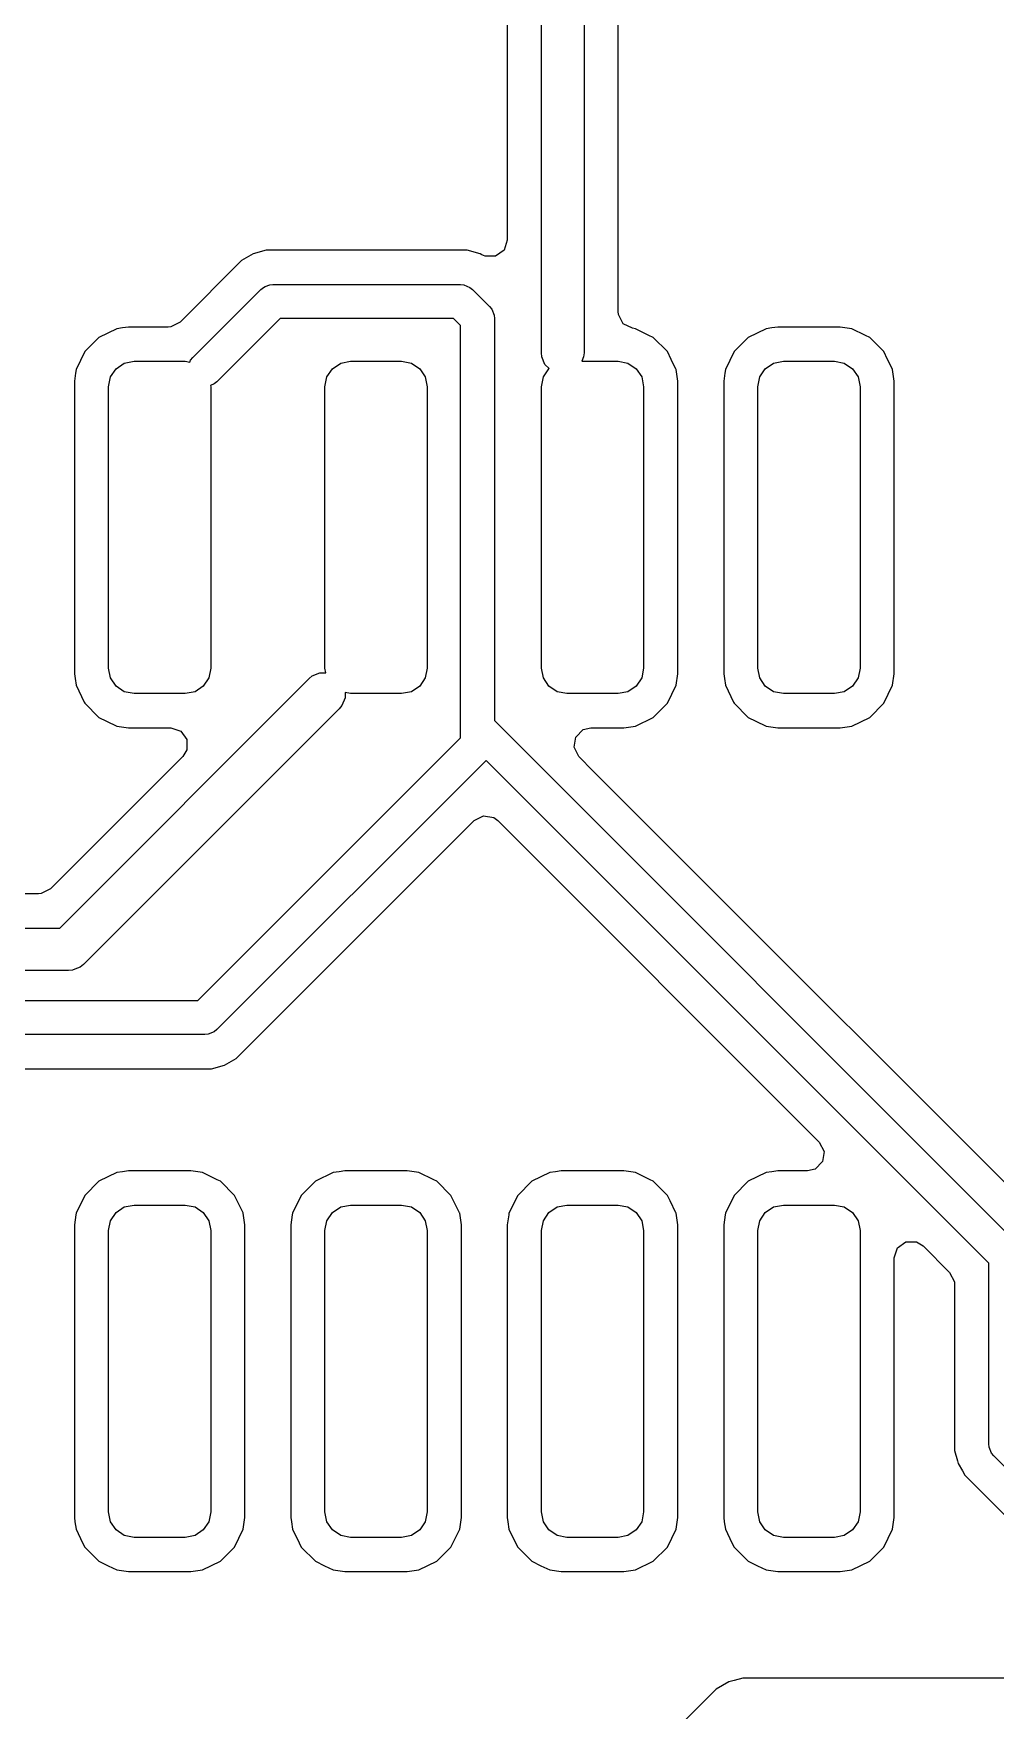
# Model space of a CAD drawing. Header units: millimetres. Extents: x 103.8 to 193.7, y -116.2 to -61.3.
# Drawn here: x 139.09 to 144.74, y -82.16 to -72.33 of the extents above; entities that cross this region are included whole.
import ezdxf

# ---------------------------------------------------------------- set-up
doc = ezdxf.new("R2010")
doc.units = ezdxf.units.MM
doc.layers.add('F.Cu', color=13, linetype='CONTINUOUS', true_color=0xc83434)

msp = doc.modelspace()

# ---------------------------------------------------------------- linework, layer by layer
at = {"layer": 'F.Cu', "linetype": 'CONTINUOUS'}
for p, q in [((142.5255, -73.959104), (142.5255, -68.657148)), ((142.075, -74.2), (142.075, -68.751776)), ((142.325, -68.7), (142.325, -74.2)), ((141.8745, -68.875835), (141.8745, -73.540022)), ((141.8745, -73.540022), (141.855593, -73.598213)), ((140.315489, -73.659539), (139.954525, -74.020503)), ((140.384007, -73.61998), (140.315489, -73.659539)), ((140.384011, -73.619978), (140.384007, -73.61998)), ((140.460435, -73.5995), (140.384011, -73.619978)), ((140.460438, -73.5995), (140.460435, -73.5995)), ((141.639562, -73.5995), (140.460438, -73.5995)), ((141.639564, -73.5995), (141.639562, -73.5995)), ((141.715988, -73.619978), (141.639564, -73.5995)), ((141.715992, -73.61998), (141.715988, -73.619978)), ((141.726, -73.625758), (141.715992, -73.61998)), ((141.744907, -73.634177), (141.726, -73.625758)), ((141.806093, -73.634177), (141.744907, -73.634177)), ((141.855593, -73.598213), (141.806093, -73.634177)), ((140.029289, -74.229289), (140.429289, -73.82929)), ((140.429289, -73.82929), (140.444442, -73.816853)), ((140.444442, -73.816853), (140.455, -73.812479)), ((140.455, -73.812479), (140.480491, -73.801921)), ((140.480491, -73.801921), (140.5, -73.8)), ((140.5, -73.8), (141.6, -73.8)), ((141.6, -73.8), (141.619509, -73.801921)), ((141.619509, -73.801921), (141.655557, -73.816853)), ((141.655557, -73.816853), (141.670711, -73.829289)), ((141.670711, -73.829289), (141.77071, -73.929289)), ((141.77071, -73.929289), (141.783147, -73.944442)), ((141.783147, -73.944442), (141.783147, -73.944443)), ((141.783147, -73.944443), (141.798079, -73.980491)), ((142.526918, -73.975798), (142.5255, -73.959104)), ((139.583604, -74.059426), (139.478518, -74.1108)), ((139.617673, -74.054462), (139.583604, -74.059426)), ((139.65174, -74.049499), (139.617673, -74.054462)), ((139.884522, -74.049499), (139.65174, -74.049499)), ((139.900009, -74.04828), (139.884522, -74.049499)), ((139.954525, -74.020503), (139.900009, -74.04828)), ((140.541421, -74), (140.170711, -74.370711)), ((141.558578, -74), (140.541421, -74)), ((141.6, -74.041421), (141.558578, -74)), ((141.6, -76.458578), (141.6, -74.041421)), ((141.798079, -73.980491), (141.8, -74)), ((141.8, -74), (141.8, -76.358578)), ((142.555367, -74.029967), (142.526918, -73.975798)), ((142.610222, -74.057069), (142.555367, -74.029967)), ((142.626393, -74.059425), (142.610222, -74.057069)), ((142.706016, -74.098351), (142.626393, -74.059425)), ((143.393604, -74.059426), (143.288518, -74.1108)), ((143.427673, -74.054462), (143.393604, -74.059426)), ((143.46174, -74.049499), (143.427673, -74.054462)), ((143.82826, -74.049499), (143.46174, -74.049499)), ((143.869139, -74.055455), (143.82826, -74.049499)), ((143.896395, -74.059426), (143.869139, -74.055455)), ((143.976016, -74.098351), (143.896395, -74.059426)), ((139.478518, -74.1108), (139.395801, -74.193517)), ((142.731483, -74.110801), (142.706016, -74.098351)), ((142.814198, -74.193516), (142.731483, -74.110801)), ((143.288518, -74.1108), (143.205801, -74.193517)), ((144.001483, -74.110801), (143.976016, -74.098351)), ((144.084198, -74.193516), (144.001483, -74.110801)), ((139.395801, -74.193517), (139.344427, -74.298603)), ((139.578934, -74.293933), (139.627597, -74.261417)), ((139.627597, -74.261417), (139.685, -74.249999)), ((139.685, -74.249999), (139.985, -74.249999)), ((139.985, -74.249999), (140.012302, -74.255429)), ((140.012302, -74.255429), (140.016853, -74.244443)), ((140.016853, -74.244443), (140.029289, -74.229289)), ((140.848934, -74.293933), (140.897597, -74.261417)), ((140.897597, -74.261417), (140.955, -74.249999)), ((140.955, -74.249999), (141.255, -74.249999)), ((141.255, -74.249999), (141.312403, -74.261417)), ((141.312403, -74.261417), (141.361066, -74.293933)), ((142.077402, -74.224386), (142.075, -74.2)), ((142.096066, -74.269446), (142.077402, -74.224386)), ((142.322598, -74.224386), (142.311989, -74.249999)), ((142.311989, -74.249999), (142.525, -74.249999)), ((142.325, -74.2), (142.322598, -74.224386)), ((142.525, -74.249999), (142.582403, -74.261417)), ((142.582403, -74.261417), (142.631066, -74.293933)), ((142.836605, -74.239351), (142.814198, -74.193516)), ((142.864762, -74.296948), (142.836605, -74.239351)), ((143.205801, -74.193517), (143.154427, -74.298603)), ((143.388934, -74.293933), (143.437597, -74.261417)), ((143.437597, -74.261417), (143.495, -74.249999)), ((143.495, -74.249999), (143.795, -74.249999)), ((143.795, -74.249999), (143.852403, -74.261417)), ((143.852403, -74.261417), (143.901066, -74.293933)), ((144.106605, -74.239351), (144.084198, -74.193516)), ((144.134762, -74.296948), (144.106605, -74.239351)), ((139.341348, -74.319738), (139.3345, -74.366739)), ((139.344427, -74.298603), (139.341348, -74.319738)), ((139.535, -74.399999), (139.546418, -74.342596)), ((139.546418, -74.342596), (139.578934, -74.293933)), ((140.805, -74.399999), (140.816418, -74.342596)), ((140.816418, -74.342596), (140.848934, -74.293933)), ((141.361066, -74.293933), (141.393582, -74.342596)), ((141.393582, -74.342596), (141.405, -74.399999)), ((142.075, -74.399999), (142.086418, -74.342596)), ((142.086418, -74.342596), (142.118934, -74.293933)), ((142.119904, -74.293284), (142.096066, -74.269446)), ((142.118934, -74.293933), (142.119904, -74.293284)), ((142.631066, -74.293933), (142.663582, -74.342596)), ((142.663582, -74.342596), (142.675, -74.399999)), ((142.865573, -74.298606), (142.864762, -74.296948)), ((142.8755, -74.366739), (142.865573, -74.298606)), ((143.151348, -74.319738), (143.1445, -74.366739)), ((143.154427, -74.298603), (143.151348, -74.319738)), ((143.345, -74.399999), (143.356418, -74.342596)), ((143.356418, -74.342596), (143.388934, -74.293933)), ((143.901066, -74.293933), (143.933582, -74.342596)), ((143.933582, -74.342596), (143.945, -74.399999)), ((144.135573, -74.298606), (144.134762, -74.296948)), ((144.1455, -74.366739), (144.135573, -74.298606)), ((139.3345, -74.366739), (139.3345, -76.083259)), ((139.535, -76.049999), (139.535, -74.399999)), ((140.155557, -74.383147), (140.133467, -74.392296)), ((140.133467, -74.392296), (140.135, -74.399999)), ((140.135, -74.399999), (140.135, -76.049999)), ((140.170711, -74.370711), (140.155557, -74.383147)), ((140.805, -76.049999), (140.805, -74.399999)), ((141.405, -74.399999), (141.405, -76.049999)), ((142.075, -76.049999), (142.075, -74.399999)), ((142.675, -74.399999), (142.675, -76.049999)), ((142.8755, -76.083259), (142.8755, -74.366739)), ((143.1445, -74.366739), (143.1445, -76.083259)), ((143.345, -76.049999), (143.345, -74.399999)), ((143.945, -74.399999), (143.945, -76.049999)), ((144.1455, -76.083259), (144.1455, -74.366739)), ((139.248224, -77.575), (140.711611, -76.111612)), ((139.3345, -76.083259), (139.338705, -76.112118)), ((139.338705, -76.112118), (139.344427, -76.151394)), ((139.546418, -76.107402), (139.535, -76.049999)), ((139.578934, -76.156065), (139.546418, -76.107402)), ((140.123582, -76.107402), (140.091066, -76.156065)), ((140.135, -76.049999), (140.123582, -76.107402)), ((140.711611, -76.111612), (140.730553, -76.096067)), ((140.730553, -76.096067), (140.775613, -76.077402)), ((140.775613, -76.077402), (140.810451, -76.077402)), ((140.810451, -76.077402), (140.805, -76.049999)), ((141.393582, -76.107402), (141.361066, -76.156065)), ((141.405, -76.049999), (141.393582, -76.107402)), ((142.086418, -76.107402), (142.075, -76.049999)), ((142.118934, -76.156065), (142.086418, -76.107402)), ((142.663582, -76.107402), (142.631066, -76.156065)), ((142.675, -76.049999), (142.663582, -76.107402)), ((142.865573, -76.151392), (142.8755, -76.083259)), ((143.1445, -76.083259), (143.148705, -76.112118)), ((143.148705, -76.112118), (143.154427, -76.151394)), ((143.356418, -76.107402), (143.345, -76.049999)), ((143.388934, -76.156065), (143.356418, -76.107402)), ((143.933582, -76.107402), (143.901066, -76.156065)), ((143.945, -76.049999), (143.933582, -76.107402)), ((144.135573, -76.151392), (144.1455, -76.083259)), ((139.344427, -76.151394), (139.392389, -76.2495)), ((139.627597, -76.188581), (139.578934, -76.156065)), ((139.685, -76.199999), (139.627597, -76.188581)), ((139.985, -76.199999), (139.685, -76.199999)), ((140.042403, -76.188581), (139.985, -76.199999)), ((140.091066, -76.156065), (140.042403, -76.188581)), ((140.922598, -76.224387), (140.903933, -76.269447)), ((140.955, -76.199999), (140.922598, -76.193553)), ((140.922598, -76.193553), (140.922598, -76.224387)), ((141.255, -76.199999), (140.955, -76.199999)), ((141.312403, -76.188581), (141.255, -76.199999)), ((141.361066, -76.156065), (141.312403, -76.188581)), ((142.167597, -76.188581), (142.118934, -76.156065)), ((142.225, -76.199999), (142.167597, -76.188581)), ((142.525, -76.199999), (142.225, -76.199999)), ((142.582403, -76.188581), (142.525, -76.199999)), ((142.631066, -76.156065), (142.582403, -76.188581)), ((142.814198, -76.256482), (142.865573, -76.151392)), ((143.154427, -76.151394), (143.202389, -76.2495)), ((143.437597, -76.188581), (143.388934, -76.156065)), ((143.495, -76.199999), (143.437597, -76.188581)), ((143.795, -76.199999), (143.495, -76.199999)), ((143.852403, -76.188581), (143.795, -76.199999)), ((143.901066, -76.156065), (143.852403, -76.188581)), ((144.084198, -76.256482), (144.135573, -76.151392)), ((140.888388, -76.288389), (139.388388, -77.788388)), ((139.392389, -76.2495), (139.395802, -76.256482)), ((139.395802, -76.256482), (139.478517, -76.339197)), ((140.903933, -76.269447), (140.888388, -76.288389)), ((142.731483, -76.339197), (142.814198, -76.256482)), ((143.202389, -76.2495), (143.205802, -76.256482)), ((143.205802, -76.256482), (143.288517, -76.339197)), ((144.001483, -76.339197), (144.084198, -76.256482)), ((139.478517, -76.339197), (139.522435, -76.360667)), ((139.522435, -76.360667), (139.583604, -76.390571)), ((139.583604, -76.390571), (139.583605, -76.390571)), ((139.583605, -76.390571), (139.583607, -76.390572)), ((139.583607, -76.390572), (139.65174, -76.400499)), ((139.65174, -76.400499), (139.651743, -76.400499)), ((139.651743, -76.400499), (139.900167, -76.400499)), ((139.900167, -76.400499), (139.958358, -76.419406)), ((139.958358, -76.419406), (139.994322, -76.468906)), ((141.8, -76.358578), (144.870711, -79.429289)), ((142.276268, -76.454554), (142.319533, -76.411289)), ((142.319533, -76.411289), (142.364478, -76.400499)), ((142.364478, -76.400499), (142.558257, -76.400499)), ((142.558257, -76.400499), (142.55826, -76.400499)), ((142.55826, -76.400499), (142.626393, -76.390572)), ((142.626393, -76.390572), (142.731483, -76.339197)), ((143.288517, -76.339197), (143.332435, -76.360667)), ((143.332435, -76.360667), (143.393604, -76.390571)), ((143.393604, -76.390571), (143.393605, -76.390571)), ((143.393605, -76.390571), (143.393607, -76.390572)), ((143.393607, -76.390572), (143.46174, -76.400499)), ((143.46174, -76.400499), (143.461743, -76.400499)), ((143.461743, -76.400499), (143.828257, -76.400499)), ((143.828257, -76.400499), (143.82826, -76.400499)), ((143.82826, -76.400499), (143.896393, -76.390572)), ((143.896393, -76.390572), (144.001483, -76.339197)), ((139.994322, -76.468906), (139.994322, -76.530092)), ((140.058578, -78), (141.6, -76.458578)), ((142.266697, -76.514986), (142.276268, -76.454554)), ((142.294474, -76.569503), (142.266697, -76.514986)), ((139.970172, -76.5695), (139.482364, -77.057309)), ((139.994322, -76.530092), (139.970172, -76.5695)), ((141.749999, -76.591421), (140.170711, -78.170711)), ((144.7, -79.541422), (141.749999, -76.591421)), ((142.379535, -76.654564), (142.294474, -76.569503)), ((142.799971, -77.075), (142.379535, -76.654564)), ((141.679996, -76.944975), (141.734513, -76.917198)), ((141.734513, -76.917198), (141.794945, -76.926769)), ((140.34046, -78.284511), (141.679996, -76.944975)), ((141.794945, -76.926769), (141.820004, -76.944975)), ((141.820004, -76.944975), (143.705524, -78.830495)), ((139.482364, -77.057309), (139.194169, -77.345504)), ((144.984511, -79.25954), (142.799971, -77.075)), ((139.124165, -77.3745), (137.324835, -77.3745)), ((139.139652, -77.373281), (139.124165, -77.3745)), ((139.194169, -77.345504), (139.139652, -77.373281)), ((132.751776, -77.575), (139.248224, -77.575)), ((139.369446, -77.803934), (139.337584, -77.817131)), ((139.369451, -77.803928), (139.369446, -77.803934)), ((139.388388, -77.788388), (139.369451, -77.803928)), ((139.3, -77.825), (132.699999, -77.825)), ((139.324386, -77.822598), (139.3, -77.825)), ((139.324387, -77.822598), (139.324386, -77.822598)), ((139.337584, -77.817131), (139.324387, -77.822598)), ((132.141421, -78), (140.058578, -78)), ((140.1, -78.2), (132.1, -78.2)), ((140.119509, -78.198079), (140.1, -78.2)), ((140.155557, -78.183147), (140.119509, -78.198079)), ((140.170711, -78.170711), (140.155557, -78.183147)), ((140.284511, -78.34046), (140.34046, -78.284511)), ((140.139563, -78.400499), (140.215989, -78.380021)), ((140.215989, -78.380021), (140.284511, -78.34046)), ((134.297617, -78.4005), (140.139563, -78.4005)), ((140.139563, -78.4005), (140.139563, -78.400499)), ((143.705524, -78.830495), (143.733301, -78.885012)), ((143.733301, -78.885012), (143.72373, -78.945444)), ((143.680465, -78.988709), (143.63552, -78.999499)), ((143.72373, -78.945444), (143.680465, -78.988709)), ((139.478518, -79.0608), (139.395801, -79.143517)), ((139.583604, -79.009426), (139.478518, -79.0608)), ((139.617673, -79.004462), (139.583604, -79.009426)), ((139.65174, -78.999499), (139.617673, -79.004462)), ((140.01826, -78.999499), (139.65174, -78.999499)), ((140.059139, -79.005455), (140.01826, -78.999499)), ((140.086395, -79.009426), (140.059139, -79.005455)), ((140.173004, -79.051767), (140.086395, -79.009426)), ((140.191483, -79.060801), (140.173004, -79.051767)), ((140.274198, -79.143516), (140.191483, -79.060801)), ((140.748518, -79.0608), (140.665801, -79.143517)), ((140.853604, -79.009426), (140.748518, -79.0608)), ((140.887673, -79.004462), (140.853604, -79.009426)), ((140.92174, -78.999499), (140.887673, -79.004462)), ((141.28826, -78.999499), (140.92174, -78.999499)), ((141.329139, -79.005455), (141.28826, -78.999499)), ((141.356395, -79.009426), (141.329139, -79.005455)), ((141.443004, -79.051767), (141.356395, -79.009426)), ((141.461483, -79.060801), (141.443004, -79.051767)), ((141.544198, -79.143516), (141.461483, -79.060801)), ((142.018518, -79.0608), (141.935801, -79.143517)), ((142.123604, -79.009426), (142.018518, -79.0608)), ((142.157673, -79.004462), (142.123604, -79.009426)), ((142.19174, -78.999499), (142.157673, -79.004462)), ((142.55826, -78.999499), (142.19174, -78.999499)), ((142.599139, -79.005455), (142.55826, -78.999499)), ((142.626395, -79.009426), (142.599139, -79.005455)), ((142.713004, -79.051767), (142.626395, -79.009426)), ((142.731483, -79.060801), (142.713004, -79.051767)), ((142.814198, -79.143516), (142.731483, -79.060801)), ((143.288518, -79.0608), (143.205801, -79.143517)), ((143.393604, -79.009426), (143.288518, -79.0608)), ((143.427673, -79.004462), (143.393604, -79.009426)), ((143.46174, -78.999499), (143.427673, -79.004462)), ((143.63552, -78.999499), (143.46174, -78.999499)), ((139.395801, -79.143517), (139.344427, -79.248603)), ((140.289833, -79.175498), (140.274198, -79.143516)), ((140.324227, -79.245853), (140.289833, -79.175498)), ((140.665801, -79.143517), (140.614427, -79.248603)), ((141.559833, -79.175498), (141.544198, -79.143516)), ((141.594227, -79.245853), (141.559833, -79.175498)), ((141.935801, -79.143517), (141.884427, -79.248603)), ((142.829833, -79.175498), (142.814198, -79.143516)), ((142.864227, -79.245853), (142.829833, -79.175498)), ((143.205801, -79.143517), (143.154427, -79.248603)), ((139.343058, -79.258), (139.3345, -79.316739)), ((139.344427, -79.248603), (139.343058, -79.258)), ((139.546418, -79.292596), (139.578934, -79.243933)), ((139.578934, -79.243933), (139.627597, -79.211417)), ((139.627597, -79.211417), (139.685, -79.199999)), ((139.685, -79.199999), (139.985, -79.199999)), ((139.985, -79.199999), (140.042403, -79.211417)), ((140.042403, -79.211417), (140.091066, -79.243933)), ((140.091066, -79.243933), (140.123582, -79.292596)), ((140.325573, -79.248606), (140.324227, -79.245853)), ((140.3355, -79.316739), (140.325573, -79.248606)), ((140.613058, -79.258), (140.6045, -79.316739)), ((140.614427, -79.248603), (140.613058, -79.258)), ((140.816418, -79.292596), (140.848934, -79.243933)), ((140.848934, -79.243933), (140.897597, -79.211417)), ((140.897597, -79.211417), (140.955, -79.199999)), ((140.955, -79.199999), (141.255, -79.199999)), ((141.255, -79.199999), (141.312403, -79.211417)), ((141.312403, -79.211417), (141.361066, -79.243933)), ((141.361066, -79.243933), (141.393582, -79.292596)), ((141.595573, -79.248606), (141.594227, -79.245853)), ((141.6055, -79.316739), (141.595573, -79.248606)), ((141.883058, -79.258), (141.8745, -79.316739)), ((141.884427, -79.248603), (141.883058, -79.258)), ((142.086418, -79.292596), (142.118934, -79.243933)), ((142.118934, -79.243933), (142.167597, -79.211417)), ((142.167597, -79.211417), (142.225, -79.199999)), ((142.225, -79.199999), (142.525, -79.199999)), ((142.525, -79.199999), (142.582403, -79.211417)), ((142.582403, -79.211417), (142.631066, -79.243933)), ((142.631066, -79.243933), (142.663582, -79.292596)), ((142.865573, -79.248606), (142.864227, -79.245853)), ((142.8755, -79.316739), (142.865573, -79.248606)), ((143.153058, -79.258), (143.1445, -79.316739)), ((143.154427, -79.248603), (143.153058, -79.258)), ((143.356418, -79.292596), (143.388934, -79.243933)), ((143.388934, -79.243933), (143.437597, -79.211417)), ((143.437597, -79.211417), (143.495, -79.199999)), ((143.495, -79.199999), (143.795, -79.199999)), ((143.795, -79.199999), (143.852403, -79.211417)), ((143.852403, -79.211417), (143.901066, -79.243933)), ((143.901066, -79.243933), (143.933582, -79.292596)), ((139.3345, -79.316739), (139.3345, -81.033259)), ((139.535, -79.349999), (139.546418, -79.292596)), ((139.535, -80.999999), (139.535, -79.349999)), ((140.123582, -79.292596), (140.135, -79.349999)), ((140.135, -79.349999), (140.135, -80.999999)), ((140.3355, -81.033259), (140.3355, -79.316739)), ((140.6045, -79.316739), (140.6045, -81.033259)), ((140.805, -79.349999), (140.816418, -79.292596)), ((140.805, -80.999999), (140.805, -79.349999)), ((141.393582, -79.292596), (141.405, -79.349999)), ((141.405, -79.349999), (141.405, -80.999999)), ((141.6055, -81.033259), (141.6055, -79.316739)), ((141.8745, -79.316739), (141.8745, -81.033259)), ((142.075, -79.349999), (142.086418, -79.292596)), ((142.075, -80.999999), (142.075, -79.349999)), ((142.663582, -79.292596), (142.675, -79.349999)), ((142.675, -79.349999), (142.675, -80.999999)), ((142.8755, -81.033259), (142.8755, -79.316739)), ((143.1445, -79.316739), (143.1445, -81.033259)), ((143.345, -79.349999), (143.356418, -79.292596)), ((143.345, -80.999999), (143.345, -79.349999)), ((143.933582, -79.292596), (143.945, -79.349999)), ((143.945, -79.349999), (143.945, -80.999999)), ((144.1455, -79.509479), (144.164407, -79.451288)), ((144.164407, -79.451288), (144.213907, -79.415324)), ((144.213907, -79.415324), (144.275093, -79.415324)), ((144.275093, -79.415324), (144.314504, -79.439475)), ((144.314504, -79.439475), (144.470504, -79.595475)), ((144.1455, -81.033259), (144.1455, -79.509479)), ((144.7, -80.6), (144.7, -79.541422)), ((144.470504, -79.595475), (144.498281, -79.649992)), ((144.498281, -79.649992), (144.4995, -79.665479)), ((144.4995, -79.665479), (144.4995, -80.639564)), ((144.4995, -80.639564), (144.515775, -80.700299)), ((144.701921, -80.619509), (144.7, -80.6)), ((144.716853, -80.655557), (144.701921, -80.619509)), ((144.729289, -80.670711), (144.716853, -80.655557)), ((144.515775, -80.700299), (144.519979, -80.715989)), ((144.519979, -80.715989), (144.545396, -80.760012)), ((149, -84.941421), (144.729289, -80.670711)), ((144.545396, -80.760012), (144.545397, -80.760014)), ((144.545397, -80.760014), (144.559537, -80.784507)), ((144.559537, -80.784507), (144.559538, -80.784508)), ((144.559538, -80.784508), (144.55954, -80.784511)), ((144.55954, -80.784511), (145.071155, -81.296126)), ((139.3345, -81.033259), (139.338004, -81.057309)), ((139.546418, -81.057402), (139.535, -80.999999)), ((140.135, -80.999999), (140.123582, -81.057402)), ((140.325573, -81.101392), (140.3355, -81.033259)), ((140.6045, -81.033259), (140.608004, -81.057309)), ((140.816418, -81.057402), (140.805, -80.999999)), ((141.405, -80.999999), (141.393582, -81.057402)), ((141.595573, -81.101392), (141.6055, -81.033259)), ((141.8745, -81.033259), (141.878004, -81.057309)), ((142.086418, -81.057402), (142.075, -80.999999)), ((142.675, -80.999999), (142.663582, -81.057402)), ((142.865573, -81.101392), (142.8755, -81.033259)), ((143.1445, -81.033259), (143.148004, -81.057309)), ((143.356418, -81.057402), (143.345, -80.999999)), ((143.945, -80.999999), (143.933582, -81.057402)), ((144.135573, -81.101392), (144.1455, -81.033259)), ((139.338004, -81.057309), (139.344427, -81.101394)), ((139.344427, -81.101394), (139.38311, -81.18052)), ((139.578934, -81.106065), (139.546418, -81.057402)), ((139.627597, -81.138581), (139.578934, -81.106065)), ((139.685, -81.149999), (139.627597, -81.138581)), ((139.985, -81.149999), (139.685, -81.149999)), ((140.042403, -81.138581), (139.985, -81.149999)), ((140.091066, -81.106065), (140.042403, -81.138581)), ((140.123582, -81.057402), (140.091066, -81.106065)), ((140.274198, -81.206482), (140.325573, -81.101392)), ((140.608004, -81.057309), (140.614427, -81.101394)), ((140.614427, -81.101394), (140.65311, -81.18052)), ((140.848934, -81.106065), (140.816418, -81.057402)), ((140.897597, -81.138581), (140.848934, -81.106065)), ((140.955, -81.149999), (140.897597, -81.138581)), ((141.255, -81.149999), (140.955, -81.149999)), ((141.312403, -81.138581), (141.255, -81.149999)), ((141.361066, -81.106065), (141.312403, -81.138581)), ((141.393582, -81.057402), (141.361066, -81.106065)), ((141.544198, -81.206482), (141.595573, -81.101392)), ((141.878004, -81.057309), (141.884427, -81.101394)), ((141.884427, -81.101394), (141.92311, -81.18052)), ((142.118934, -81.106065), (142.086418, -81.057402)), ((142.167597, -81.138581), (142.118934, -81.106065)), ((142.225, -81.149999), (142.167597, -81.138581)), ((142.525, -81.149999), (142.225, -81.149999)), ((142.582403, -81.138581), (142.525, -81.149999)), ((142.631066, -81.106065), (142.582403, -81.138581)), ((142.663582, -81.057402), (142.631066, -81.106065)), ((142.814198, -81.206482), (142.865573, -81.101392)), ((143.148004, -81.057309), (143.154427, -81.101394)), ((143.154427, -81.101394), (143.19311, -81.18052)), ((143.388934, -81.106065), (143.356418, -81.057402)), ((143.437597, -81.138581), (143.388934, -81.106065)), ((143.495, -81.149999), (143.437597, -81.138581)), ((143.795, -81.149999), (143.495, -81.149999)), ((143.852403, -81.138581), (143.795, -81.149999)), ((143.901066, -81.106065), (143.852403, -81.138581)), ((143.933582, -81.057402), (143.901066, -81.106065)), ((144.084198, -81.206482), (144.135573, -81.101392)), ((139.38311, -81.18052), (139.395802, -81.206482)), ((139.395802, -81.206482), (139.478517, -81.289197)), ((140.191483, -81.289197), (140.274198, -81.206482)), ((140.65311, -81.18052), (140.665802, -81.206482)), ((140.665802, -81.206482), (140.748517, -81.289197)), ((141.461483, -81.289197), (141.544198, -81.206482)), ((141.92311, -81.18052), (141.935802, -81.206482)), ((141.935802, -81.206482), (142.018517, -81.289197)), ((142.731483, -81.289197), (142.814198, -81.206482)), ((143.19311, -81.18052), (143.205802, -81.206482)), ((143.205802, -81.206482), (143.288517, -81.289197)), ((144.001483, -81.289197), (144.084198, -81.206482)), ((139.478517, -81.289197), (139.532285, -81.315482)), ((139.532285, -81.315482), (139.583604, -81.340571)), ((139.583604, -81.340571), (139.583605, -81.340571)), ((139.583605, -81.340571), (139.583607, -81.340572)), ((139.583607, -81.340572), (139.65174, -81.350499)), ((140.01826, -81.350499), (140.086393, -81.340572)), ((140.086393, -81.340572), (140.191483, -81.289197)), ((140.748517, -81.289197), (140.802285, -81.315482)), ((140.802285, -81.315482), (140.853604, -81.340571)), ((140.853604, -81.340571), (140.853605, -81.340571)), ((140.853605, -81.340571), (140.853607, -81.340572)), ((140.853607, -81.340572), (140.92174, -81.350499)), ((141.28826, -81.350499), (141.356393, -81.340572)), ((141.356393, -81.340572), (141.461483, -81.289197)), ((142.018517, -81.289197), (142.072285, -81.315482)), ((142.072285, -81.315482), (142.123604, -81.340571)), ((142.123604, -81.340571), (142.123605, -81.340571)), ((142.123605, -81.340571), (142.123607, -81.340572)), ((142.123607, -81.340572), (142.19174, -81.350499)), ((142.55826, -81.350499), (142.626393, -81.340572)), ((142.626393, -81.340572), (142.731483, -81.289197)), ((143.288517, -81.289197), (143.342285, -81.315482)), ((143.342285, -81.315482), (143.393604, -81.340571)), ((143.393604, -81.340571), (143.393605, -81.340571)), ((143.393605, -81.340571), (143.393607, -81.340572)), ((143.393607, -81.340572), (143.46174, -81.350499)), ((143.82826, -81.350499), (143.896393, -81.340572)), ((143.896393, -81.340572), (144.001483, -81.289197)), ((139.65174, -81.350499), (139.651743, -81.350499)), ((139.651743, -81.350499), (140.018257, -81.350499)), ((140.018257, -81.350499), (140.01826, -81.350499)), ((140.92174, -81.350499), (140.921743, -81.350499)), ((140.921743, -81.350499), (141.288257, -81.350499)), ((141.288257, -81.350499), (141.28826, -81.350499)), ((142.19174, -81.350499), (142.191743, -81.350499)), ((142.191743, -81.350499), (142.558257, -81.350499)), ((142.558257, -81.350499), (142.55826, -81.350499)), ((143.46174, -81.350499), (143.461743, -81.350499)), ((143.461743, -81.350499), (143.828257, -81.350499)), ((143.828257, -81.350499), (143.82826, -81.350499)), ((143.174356, -81.996683), (143.100142, -82.039531)), ((143.206478, -81.988076), (143.174356, -81.996683)), ((143.257147, -81.9745), (143.206478, -81.988076)), ((143.342853, -81.9745), (143.257147, -81.9745)), ((145.510521, -81.9745), (143.342853, -81.9745)), ((143.100142, -82.039531), (142.394169, -82.745504))]:
    msp.add_line(p, q, dxfattribs=at)

doc.saveas('drawing.dxf')
